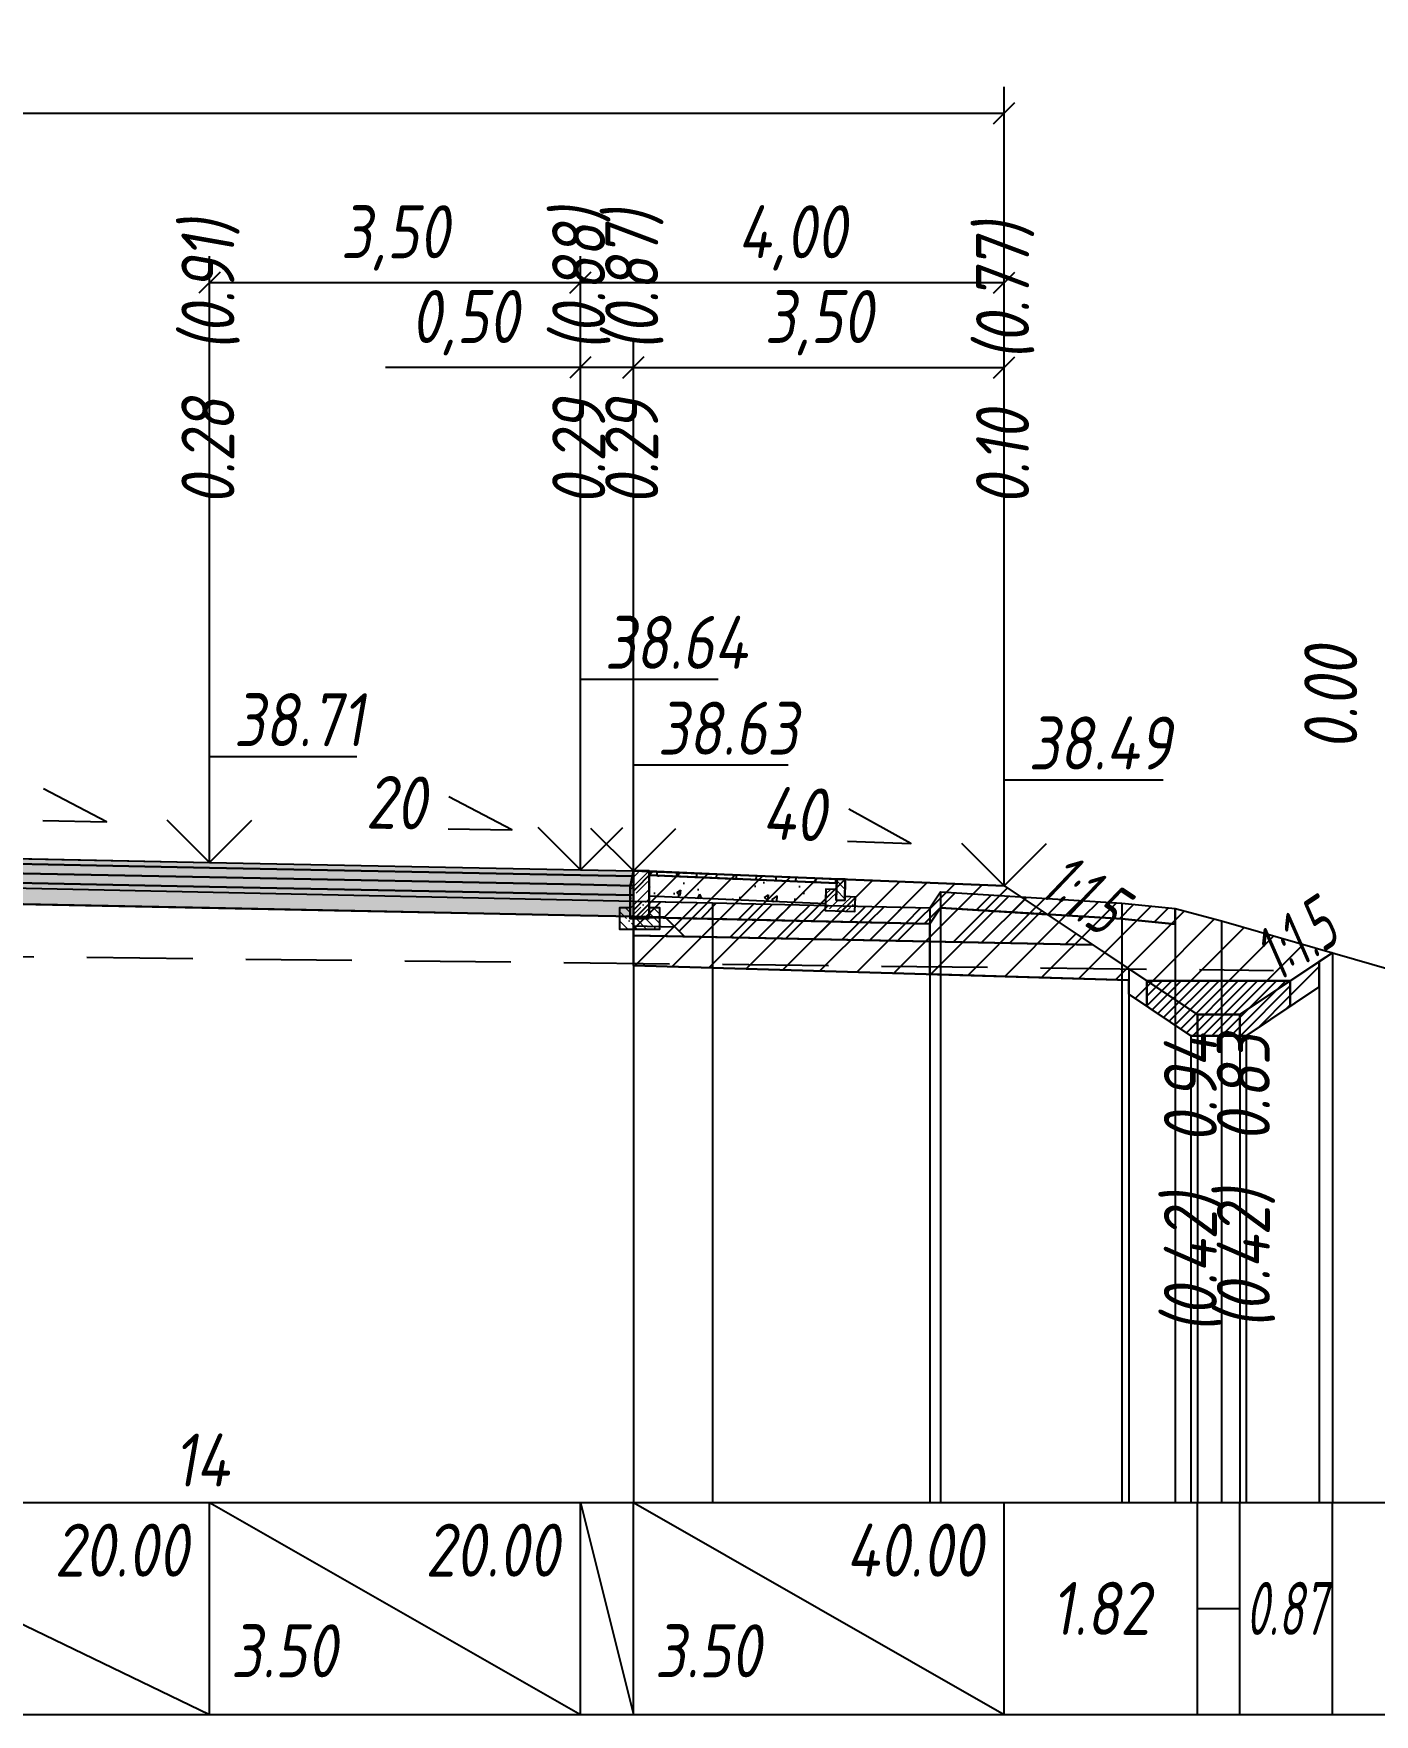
# Model space of a CAD drawing. Extents: x -717 to 1451, y -133302 to 233.
# Drawn here: x -227.1 to -163.9, y -111697.3 to -111618 of the extents above; entities that cross this region are included whole.
import ezdxf
from ezdxf.enums import TextEntityAlignment as Align

# ---------------------------------------------------------------- set-up
doc = ezdxf.new("R2010")
doc.units = 0
doc.linetypes.add('штриховая', pattern=[0.75, 0.5, -0.25])
for name, color, linetype in [('Интерполированный поперечник', 2, 'Continuous'), ('КОД_399', 252, 'Continuous'), ('Код_514', 1, 'Continuous'), ('Контур_0', 7, 'Continuous'), ('Контур_2521', 7, 'Continuous'), ('Контур_2564', 7, 'Continuous'), ('Контур_2660', 7, 'Continuous'), ('Контур_2665', 7, 'Continuous'), ('Контур_400', 7, 'Continuous'), ('Контур_508', 7, 'Continuous'), ('Контур_512', 7, 'Continuous'), ('Контур_513', 7, 'Continuous'), ('Красный поперечник', 1, 'Continuous'), ('Объём_2501', 7, 'Continuous'), ('Объём_2564', 7, 'Continuous'), ('Объём_2650', 7, 'Continuous'), ('Объём_2660', 7, 'Continuous'), ('Объём_2661', 7, 'Continuous'), ('Объём_2662', 7, 'Continuous'), ('Объём_2663', 7, 'Continuous'), ('Объём_2664', 7, 'Continuous'), ('Объём_2665', 7, 'Continuous'), ('Объём_2666', 7, 'Continuous'), ('Объём_2667', 7, 'Continuous'), ('Объём_2668', 7, 'Continuous'), ('Объём_2669', 7, 'Continuous'), ('Объём_2675', 7, 'Continuous'), ('Откосы', 7, 'Continuous'), ('Отметки покрытия', 7, 'Continuous'), ('Рабочие отметки', 7, 'Continuous'), ('Рабочие отметки доп.', 7, 'Continuous'), ('Слои выравнивания', 7, 'Continuous'), ('Таблица', 7, 'Continuous'), ('Уклоны проезжей части', 7, 'Continuous'), ('Черный поперечник', 3, 'Continuous')]:
    doc.layers.add(name, color=color, linetype=linetype)
for name, color, linetype, true_color in [('Контур_2540', 2, 'Continuous', 0xffff00), ('Контур_2560', 2, 'Continuous', 0xffff00), ('Контур_2561', 7, 'Continuous', 0xff8040), ('Контур_2562', 3, 'Continuous', 0x00ff00), ('Контур_2563', 7, 'Continuous', 0xff8000), ('Контур_2583', 3, 'Continuous', 0x00ff00), ('Контур_2584', 3, 'Continuous', 0x00ff00), ('Контур_2725', 7, 'Continuous', 0x323232), ('Контур_2736', 4, 'Continuous', 0x00ffff), ('Контур_2737', 4, 'Continuous', 0x00ffff), ('Контур_2738', 4, 'Continuous', 0x00ffff), ('Контур_2739', 4, 'Continuous', 0x00ffff), ('Контур_2741', 4, 'Continuous', 0x00ffff), ('Контур_2742', 4, 'Continuous', 0x00ffff), ('Контур_2743', 4, 'Continuous', 0x00ffff), ('Контур_2744', 7, 'Continuous', 0xa4ffff), ('Контур_2745', 7, 'Continuous', 0xa4ffff), ('Контур_2747', 4, 'Continuous', 0x00ffff), ('Контур_2748', 4, 'Continuous', 0x00ffff), ('Контур_2749', 4, 'Continuous', 0x00ffff), ('Контур_2750', 4, 'Continuous', 0x00ffff), ('Контур_2751', 4, 'Continuous', 0x00ffff), ('Контур_2752', 4, 'Continuous', 0x00ffff), ('Контур_2760', 7, 'Continuous', 0x323232), ('Контур_2761', 7, 'Continuous', 0x323232), ('Контур_2762', 7, 'Continuous', 0x323232), ('Контур_2763', 7, 'Continuous', 0x323232), ('Контур_402', 7, 'Continuous', 0xff6464), ('Контур_703', 4, 'Continuous', 0x00ffff), ('Контур_705', 4, 'Continuous', 0x00ffff), ('Контур_707', 4, 'Continuous', 0x00ffff), ('Контур_720', 131, 'Continuous', 0xaaffff), ('Объём_2520', 7, 'Continuous', 0x80ffff), ('Объём_2540', 2, 'Continuous', 0xffff00), ('Объём_2560', 2, 'Continuous', 0xffff00), ('Объём_2561', 7, 'Continuous', 0xff8040), ('Объём_2562', 3, 'Continuous', 0x00ff00), ('Объём_2563', 7, 'Continuous', 0xff8000), ('Объём_2570', 7, 'Continuous', 0x80ff00), ('Объём_2583', 3, 'Continuous', 0x00ff00), ('Объём_2584', 3, 'Continuous', 0x00ff00), ('Объём_2593', 3, 'Continuous', 0x00ff00), ('Объём_2597', 3, 'Continuous', 0x00ff00), ('Объём_2600', 7, 'Continuous', 0x808000), ('Объём_2620', 2, 'Continuous', 0xffff00), ('Объём_2746', 2, 'Continuous', 0xffff00)]:
    doc.layers.add(name, color=color, linetype=linetype, true_color=true_color)
doc.styles.get("Standard").update_dxf_attribs({"font": 'txt', "height": 2.5})
doc.styles.add('М', font='romand.shx', dxfattribs={"width": 0.8, "oblique": 10, "height": 2.5})
doc.dimstyles.new('ISO-25', dxfattribs={"dimtxt": 2.5, "dimasz": 2.5, "dimexe": 1.25, "dimexo": 0.625, "dimtad": 1, "dimtxsty": 'Standard', "dimcen": 2.5, "dimadec": 0, "dimazin": 0, "dimtfac": 1, "dimtmove": 0, "dimatfit": 3, "dimfxl": 1, "dimarcsym": 0})

# ---------------------------------------------------------------- blocks, each defined once
blk = doc.blocks.new('_Oblique')
at = {"color": 0, "linetype": 'ByBlock', "lineweight": -2}
blk.add_line((-0.5, -0.5), (0.5, 0.5), dxfattribs=at)
blk = doc.blocks.new('*D2288')
at = {"color": 0, "lineweight": -2, "transparency": 16777216}
for p, q in [((-198.827, -111656.903), (-198.827, -111632.463)), ((-181.327, -111657.603), (-181.327, -111632.463)), ((-198.827, -111633.713), (-181.327, -111633.713))]:
    blk.add_line(p, q, dxfattribs=at)
at = {"layer": 'Defpoints', "color": 0, "transparency": 16777216}
for p in [(-181.327, -111633.713), (-198.827, -111657.528), (-181.327, -111658.228)]:
    blk.add_point(p, dxfattribs=at)
at = {"color": 0, "lineweight": -2, "transparency": 16777216, "rotation": 180}
blk.add_blockref('_Oblique', (-198.827, -111633.713), dxfattribs=at)
at = {"color": 0, "lineweight": -2, "transparency": 16777216}
blk.add_blockref('_Oblique', (-181.327, -111633.713), dxfattribs=at)
at = {"color": 0, "transparency": 16777216, "insert": (-190.077, -111631.6), "char_height": 2.5, "width": 9.58333, "attachment_point": 5, "style": 'М'}
blk.add_mtext('3,50', dxfattribs=at)
blk = doc.blocks.new('*D2290')
at = {"color": 0, "lineweight": -2, "transparency": 16777216}
for p, q in [((-201.327, -111656.853), (-201.327, -111632.463)), ((-198.827, -111656.903), (-198.827, -111632.463)), ((-201.327, -111633.713), (-210.531, -111633.713)), ((-198.827, -111633.713), (-201.327, -111633.713))]:
    blk.add_line(p, q, dxfattribs=at)
at = {"layer": 'Defpoints', "color": 0, "transparency": 16777216}
for p in [(-198.827, -111633.713), (-201.327, -111657.478), (-198.827, -111657.528)]:
    blk.add_point(p, dxfattribs=at)
at = {"color": 0, "lineweight": -2, "transparency": 16777216, "rotation": 180}
blk.add_blockref('_Oblique', (-201.327, -111633.713), dxfattribs=at)
at = {"color": 0, "lineweight": -2, "transparency": 16777216}
blk.add_blockref('_Oblique', (-198.827, -111633.713), dxfattribs=at)
at = {"color": 0, "transparency": 16777216, "insert": (-206.77, -111631.6), "char_height": 2.5, "width": 9.16667, "attachment_point": 5, "style": 'М'}
blk.add_mtext('0,50', dxfattribs=at)
blk = doc.blocks.new('*D2292')
at = {"color": 0, "lineweight": -2, "transparency": 16777216}
for p, q in [((-218.827, -111656.503), (-218.827, -111628.463)), ((-201.327, -111656.853), (-201.327, -111628.463)), ((-201.327, -111629.713), (-218.827, -111629.713))]:
    blk.add_line(p, q, dxfattribs=at)
at = {"layer": 'Defpoints', "color": 0, "transparency": 16777216}
for p in [(-218.827, -111629.713), (-218.827, -111657.128), (-201.327, -111657.478)]:
    blk.add_point(p, dxfattribs=at)
at = {"color": 0, "lineweight": -2, "transparency": 16777216, "rotation": 180}
blk.add_blockref('_Oblique', (-218.827, -111629.713), dxfattribs=at)
at = {"color": 0, "lineweight": -2, "transparency": 16777216}
blk.add_blockref('_Oblique', (-201.327, -111629.713), dxfattribs=at)
at = {"color": 0, "transparency": 16777216, "insert": (-210.077, -111627.6), "char_height": 2.5, "width": 9.58333, "attachment_point": 5, "style": 'М'}
blk.add_mtext('3,50', dxfattribs=at)
blk = doc.blocks.new('*D2293')
at = {"color": 0, "lineweight": -2, "transparency": 16777216}
for p, q in [((-201.327, -111656.853), (-201.327, -111628.463)), ((-181.327, -111657.603), (-181.327, -111628.463)), ((-181.327, -111629.713), (-201.327, -111629.713))]:
    blk.add_line(p, q, dxfattribs=at)
at = {"layer": 'Defpoints', "color": 0, "transparency": 16777216}
for p in [(-201.327, -111629.713), (-201.327, -111657.478), (-181.327, -111658.228)]:
    blk.add_point(p, dxfattribs=at)
at = {"color": 0, "lineweight": -2, "transparency": 16777216, "rotation": 180}
blk.add_blockref('_Oblique', (-201.327, -111629.713), dxfattribs=at)
at = {"color": 0, "lineweight": -2, "transparency": 16777216}
blk.add_blockref('_Oblique', (-181.327, -111629.713), dxfattribs=at)
at = {"color": 0, "transparency": 16777216, "insert": (-191.327, -111627.6), "char_height": 2.5, "width": 9.16667, "attachment_point": 5, "style": 'М'}
blk.add_mtext('4,00', dxfattribs=at)
blk = doc.blocks.new('*D2295')
at = {"color": 0, "lineweight": -2, "transparency": 16777216}
for p, q in [((-287.327, -111657.183), (-287.327, -111620.463)), ((-181.327, -111657.603), (-181.327, -111620.463)), ((-287.327, -111621.713), (-181.327, -111621.713))]:
    blk.add_line(p, q, dxfattribs=at)
at = {"layer": 'Defpoints', "color": 0, "transparency": 16777216}
for p in [(-181.327, -111621.713), (-287.327, -111657.808), (-181.327, -111658.228)]:
    blk.add_point(p, dxfattribs=at)
at = {"color": 0, "lineweight": -2, "transparency": 16777216, "rotation": 180}
blk.add_blockref('_Oblique', (-287.327, -111621.713), dxfattribs=at)
at = {"color": 0, "lineweight": -2, "transparency": 16777216}
blk.add_blockref('_Oblique', (-181.327, -111621.713), dxfattribs=at)
at = {"color": 0, "transparency": 16777216, "insert": (-234.327, -111619.6), "char_height": 2.5, "width": 11.25, "attachment_point": 5, "style": 'М'}
blk.add_mtext('21,20', dxfattribs=at)
blk = doc.blocks.new('Тротуар1')
at = {"linetype": 'Continuous', "lineweight": 13}
h = blk.add_hatch(dxfattribs=at)
h.set_pattern_fill('ANSI35', scale=5, angle=90)
h.set_pattern_definition([(135, (-1541.6927, -4801.9416), (-0.88388348, -0.88388348), []), (135, (-1541.6927, -4801.0577), (-0.88388348, -0.88388348), [1.5625, -0.3125, 0, -0.3125])])
h.paths.add_polyline_path([(-16.72, -1.24), (-17.72, -1.24), (-17.72, -2.24), (-18.52, -2.24), (-18.52, -1.85), (-19.52, -1.89), (-19.52, -3.24), (-16.72, -3.24)])
h = blk.add_hatch(dxfattribs=at)
h.set_pattern_fill('ANSI35', scale=5)
h.set_pattern_definition([(45, (-1541.6927, -4800.4416), (-0.88388348, 0.88388348), []), (45, (-1540.8088, -4800.4416), (-0.88388348, 0.88388348), [1.5625, -0.3125, 0, -0.3125])])
h.paths.add_polyline_path([(-17.72, -0.24), (-18.52, -0.24), (-18.52, -2.24), (-17.72, -2.24)])
at = {"linetype": 'Continuous'}
h = blk.add_hatch(dxfattribs=at)
h.set_pattern_fill('ANSI31', color=256, scale=15, angle=45, style=0)
h.set_pattern_definition([(90, (-1932.1888, -4954.235), (-1.875, 3e-16), [])])
h.paths.add_polyline_path([(0, 0), (-17.72, -0.24), (-17.71, -0.63), (-11.04, -0.58), (0, -0.4)])
at = {"layer": 'КОД_399'}
h = blk.add_hatch(dxfattribs=at)
h.set_pattern_fill('AR-CONC', scale=0.7, angle=45, style=0)
h.set_pattern_definition([(95, (-1932.189, -4954.235), (3.860864, 3.2396496), [0.525, -5.775]), (40, (-1932.189, -4954.235), (-4.409945, 3.036377), [0.42, -4.62]), (145.45144, (-1931.867, -4953.965), (-0.549081, 6.2760265), [0.4461813, -4.907995]), (91.1842, (-1933.179, -4953.245), (6.101854, 4.4632964), [0.7875, -8.6625]), (141.63564, (-1932.67, -4952.873), (-0.1953, 9.447982), [0.669272, -7.361996]), (36.18416, (-1933.179, -4953.245), (-0.1953, 9.447982), [0.63, -6.93]), (66, (-1932.4363, -4952.9975), (4.947401, 0.9616773), [0.525, -5.775]), (11, (-1932.4363, -4952.9975), (-2.38496, 4.793659), [0.42, -4.62]), (116.45144, (-1932.024, -4952.9174), (2.562441, 5.7553363), [0.4461813, -4.907995]), (82.5, (-1932.1888, -4954.235), (-1.5875523, 1.7079287), [0, -4.564, 0, -4.69, 0, -4.6375]), (52.5, (-1932.1888, -4954.235), (-0.6501106, 3.2543661), [0, -2.674, 0, -4.459, 0, -1.7675]), (12.5, (-1933.2926, -4955.3388), (2.7539272, 2.5306453), [0, -1.75, 0, -5.46, 0, -7.245]), (2.5, (-1933.7876, -4955.8337), (2.3911299, 3.3821186), [0, -2.275, 0, -3.626, 0, -5.145])])
h.paths.add_polyline_path([(0, -0.4), (-17.71, -0.63), (-17.72, -1.24), (-16.71, -1.24), (-16.72, -2.62), (-0.07, -2.41)])
at = {"linetype": 'Continuous'}
blk.add_lwpolyline([(-17.72, -1.24), (-16.72, -1.24), (-16.72, -3.24), (-19.52, -3.24), (-19.52, -1.89), (-18.52, -1.85)], dxfattribs=at)
at = {"color": 7, "lineweight": 30}
for points in [[(-18.52, -0.24), (-18.52, -2.24), (-17.72, -2.24), (-17.72, -0.24), (-18.52, -0.24)], [(-8.6, -0.53), (0, -0.4)]]:
    blk.add_lwpolyline(points, dxfattribs=at)
for points in [[(0, 0), (-17.72, -0.24), (-17.72, -0.63), (0, -0.4)], [(0, -0.4), (-17.71, -0.63), (-17.72, -1.24), (-16.71, -1.24), (-16.72, -2.62), (-0.07, -2.39)]]:
    blk.add_lwpolyline(points, close=True)
blk = doc.blocks.new('БР100.30.18')
at = {"linetype": 'Continuous', "lineweight": 13}
h = blk.add_hatch(dxfattribs=at)
h.set_pattern_fill('ANSI35', scale=5)
h.set_pattern_definition([(45, (-1504.996, -4799.2297), (-0.88388348, 0.88388348), []), (45, (-1504.1121, -4799.2297), (-0.88388348, 0.88388348), [1.5625, -0.3125, 0, -0.3125])])
h.paths.add_polyline_path([(0.3, 3.47), (1.8, 3.47), (1.8, -1.03), (0, -1.03), (0, 1.97)])
h = blk.add_hatch(dxfattribs=at)
h.set_pattern_fill('ANSI35', scale=5, angle=90)
h.set_pattern_definition([(135, (-1504.996, -4800.7297), (-0.88388348, -0.88388348), []), (135, (-1504.996, -4799.8458), (-0.88388348, -0.88388348), [1.5625, -0.3125, 0, -0.3125])])
h.paths.add_polyline_path([(-1, -0.03), (0, -0.03), (0, -1.03), (1.8, -1.03), (1.8, -0.03), (2.8, -0.03), (2.8, -2.03), (-1, -2.03)])
at = {"color": 7, "lineweight": 30}
blk.add_lwpolyline([(1.8, -1.03), (0, -1.03), (0, 1.97), (0.3, 3.47), (1.8, 3.47)], close=True, dxfattribs=at)
at = {"linetype": 'Continuous'}
blk.add_lwpolyline([(0, -0.03), (-1, -0.03), (-1, -2.03), (2.8, -2.03), (2.8, -0.03), (1.8, -0.03)], dxfattribs=at)

msp = doc.modelspace()

# ---------------------------------------------------------------- hatches: boundary and pattern name
at = {"layer": 'Объём_2563'}
h = msp.add_hatch(dxfattribs=at)
h.set_pattern_fill('ANSI31', color=256, scale=0.3)
h.set_pattern_definition([(45, (-415.4604, 20.7337), (-0.673519209, 0.673519209), [])])
h.paths.add_polyline_path([(-196.408, -111660.564), (-197.327, -111659.646), (-198.827, -111659.616), (-198.827, -111657.466), (-181.327, -111658.166), (-177.151, -111660.949)])
at = {"layer": 'Объём_2570'}
h = msp.add_hatch(dxfattribs=at)
h.set_pattern_fill('ANSI31', color=256, scale=0.2)
h.set_pattern_definition([(45, (-415.4604, 20.73366), (-0.449012806, 0.449012806), [])])
h.paths.add_polyline_path([(-173.264, -111659.986), (-175.779, -111659.736), (-184.337, -111659.208), (-184.837, -111659.958), (-195.096, -111659.726), (-198.827, -111659.647), (-198.827, -111658.897), (-195.096, -111658.976), (-184.837, -111659.208), (-184.337, -111658.458), (-175.779, -111658.986), (-173.264, -111659.236)])
at = {"layer": 'Объём_2600'}
h = msp.add_hatch(dxfattribs=at)
h.set_pattern_fill('ANSI31', color=6, scale=0.4)
h.set_pattern_definition([(45, (-415.4604, 20.7337), (-0.898025612, 0.898025612), [])])
h.paths.add_polyline_path([(-184.837, -111659.958), (-184.337, -111659.208), (-175.779, -111659.736), (-173.264, -111659.986), (-173.264, -111659.236), (-171.076, -111659.821), (-165.84, -111661.327), (-166.462, -111661.742), (-166.462, -111662.944), (-167.824, -111663.852), (-167.824, -111662.65), (-174.6, -111662.65), (-174.6, -111663.852), (-175.445, -111663.289), (-175.445, -111662.625), (-198.827, -111661.923), (-198.827, -111659.647)])
at = {"layer": 'Объём_2620'}
h = msp.add_hatch(dxfattribs=at)
h.set_pattern_fill('ANSI31', color=2, scale=0.1)
h.set_pattern_definition([(45, (-415.46038, 20.73366), (-0.224506403, 0.224506403), [])])
h.paths.add_polyline_path([(-174.6, -111662.65), (-167.824, -111662.65), (-167.824, -111663.852), (-169.909, -111665.242), (-172.515, -111665.242), (-174.6, -111663.852)])
at = {"layer": 'Слои выравнивания'}
for color, points in [(2, [(-239.577, -111656.651), (-235.593, -111656.73), (-218.827, -111657.066), (-201.327, -111657.416), (-198.827, -111657.466), (-198.827, -111657.716), (-201.327, -111657.666), (-218.827, -111657.316), (-235.593, -111656.98), (-239.577, -111656.901)]), (3, [(-239.577, -111656.901), (-235.593, -111656.98), (-218.827, -111657.316), (-201.327, -111657.666), (-198.827, -111657.716), (-198.827, -111658.166), (-201.327, -111658.116), (-218.827, -111657.766), (-235.593, -111657.43), (-239.577, -111657.351)]), (4, [(-239.577, -111657.351), (-235.593, -111657.43), (-218.827, -111657.766), (-201.327, -111658.116), (-198.827, -111658.166), (-198.827, -111658.616), (-201.327, -111658.566), (-218.827, -111658.216), (-235.593, -111657.88), (-239.577, -111657.801)]), (5, [(-239.577, -111657.801), (-235.593, -111657.88), (-218.827, -111658.216), (-201.327, -111658.566), (-198.827, -111658.616), (-198.827, -111659.616), (-201.327, -111659.566), (-218.827, -111659.216), (-235.593, -111658.88), (-239.577, -111658.801)])]:
    msp.add_hatch(color=color, dxfattribs=at).paths.add_polyline_path(points)

# ---------------------------------------------------------------- linework, layer by layer
at = {"layer": 'Интерполированный поперечник', "linetype": 'штриховая', "ltscale": 10, "flags": 128}
msp.add_lwpolyline([(-307.107, -111660.629), (-168.622, -111662.162)], dxfattribs=at)
at = {"layer": 'Код_514'}
for p, q in [((-239.577, -111687.266), (-218.827, -111697.266)), ((-218.827, -111697.266), (-218.827, -111687.266)), ((-218.827, -111687.266), (-201.327, -111697.266)), ((-201.327, -111697.266), (-201.327, -111687.266)), ((-201.327, -111687.266), (-198.827, -111697.266)), ((-198.827, -111697.266), (-198.827, -111687.266)), ((-198.827, -111687.266), (-181.327, -111697.266)), ((-181.327, -111697.266), (-181.327, -111687.266)), ((-172.212, -111697.266), (-172.212, -111687.266)), ((-170.212, -111697.266), (-170.212, -111687.266)), ((-165.84, -111697.266), (-165.84, -111687.266)), ((-172.212, -111692.266), (-170.212, -111692.266))]:
    msp.add_line(p, q, dxfattribs=at)
at = {"layer": 'Контур_0', "flags": 128}
for points in [[(-181.327, -111658.166), (-175.445, -111662.087), (-175.445, -111662.087), (-175.445, -111662.087), (-175.445, -111662.087), (-175.445, -111662.087), (-175.445, -111662.087), (-175.445, -111662.087), (-175.445, -111662.087), (-175.445, -111662.087), (-175.445, -111662.087), (-175.445, -111662.087), (-175.445, -111662.087), (-175.445, -111662.087), (-175.445, -111662.087), (-172.212, -111664.242)], [(-181.327, -111658.166), (-175.445, -111662.087), (-175.445, -111662.087), (-175.445, -111662.087), (-175.445, -111662.087), (-175.445, -111662.087), (-175.445, -111662.087), (-175.445, -111662.087), (-175.445, -111662.087), (-175.445, -111662.087), (-175.445, -111662.087), (-175.445, -111662.087), (-175.445, -111662.087), (-175.445, -111662.087), (-175.445, -111662.087), (-172.212, -111664.242), (-170.212, -111664.242), (-165.84, -111661.327), (-165.84, -111661.327), (-165.84, -111661.327), (-165.84, -111661.327), (-165.84, -111661.327), (-165.84, -111661.327), (-165.84, -111661.327), (-165.84, -111661.327), (-165.84, -111661.327), (-165.84, -111661.327), (-165.84, -111661.327), (-165.84, -111661.327), (-165.84, -111661.327)], [(-198.827, -111660.516), (-198.827, -111659.616), (-197.327, -111659.646), (-196.408, -111660.564), (-198.827, -111660.516), (-198.827, -111660.516)], [(-198.827, -111659.616), (-197.327, -111659.646), (-196.408, -111660.564), (-177.151, -111660.949)]]:
    msp.add_lwpolyline(points, dxfattribs=at)
at = {"layer": 'Контур_2521', "color": 250, "flags": 128}
msp.add_lwpolyline([(-198.827, -111660.066), (-196.868, -111660.105)], dxfattribs=at)
at = {"layer": 'Контур_2540', "flags": 128}
msp.add_lwpolyline([(-198.827, -111660.516), (-177.151, -111660.949), (-175.445, -111662.087), (-175.445, -111662.625), (-198.827, -111661.923), (-198.827, -111660.516), (-198.827, -111660.516)], dxfattribs=at)
at = {"layer": 'Контур_2560', "flags": 128}
msp.add_lwpolyline([(-198.827, -111657.466), (-181.327, -111658.166), (-181.327, -111658.166), (-181.327, -111658.166)], dxfattribs=at)
at = {"layer": 'Контур_2561', "flags": 128}
msp.add_lwpolyline([(-198.827, -111657.466), (-198.827, -111657.466), (-181.327, -111658.166), (-181.327, -111658.166), (-198.827, -111657.466)], dxfattribs=at)
at = {"layer": 'Контур_2562', "flags": 128}
msp.add_lwpolyline([(-181.327, -111658.166), (-181.327, -111658.166), (-181.327, -111658.166), (-181.327, -111658.166), (-181.327, -111658.166)], dxfattribs=at)
at = {"layer": 'Контур_2563', "flags": 128}
msp.add_lwpolyline([(-196.408, -111660.564), (-197.327, -111659.646), (-198.827, -111659.616), (-198.827, -111657.466), (-181.327, -111658.166), (-177.151, -111660.949), (-196.408, -111660.564), (-196.408, -111660.564)], dxfattribs=at)
at = {"layer": 'Контур_2564', "flags": 128}
msp.add_lwpolyline([(-198.827, -111657.466), (-181.327, -111658.166)], dxfattribs=at)
at = {"layer": 'Контур_2583', "flags": 128}
for points in [[(-172.212, -111664.242), (-175.445, -111662.087), (-175.445, -111663.289), (-172.515, -111665.242), (-172.212, -111665.242), (-172.212, -111664.242)], [(-166.462, -111662.944), (-166.462, -111661.742), (-170.212, -111664.242), (-170.212, -111665.242), (-169.909, -111665.242), (-166.462, -111662.944)]]:
    msp.add_lwpolyline(points, dxfattribs=at)
at = {"layer": 'Контур_2584', "flags": 128}
msp.add_lwpolyline([(-172.212, -111664.242), (-172.212, -111665.242), (-170.212, -111665.242), (-170.212, -111664.242), (-172.212, -111664.242)], dxfattribs=at)
at = {"layer": 'Контур_2660', "flags": 128}
msp.add_lwpolyline([(-198.827, -111661.923), (-175.445, -111662.625)], dxfattribs=at)
at = {"layer": 'Контур_2665', "flags": 128}
msp.add_lwpolyline([(-181.327, -111658.166), (-181.327, -111658.166)], dxfattribs=at)
at = {"layer": 'Контур_2725', "flags": 128}
msp.add_lwpolyline([(-280.327, -111659.616), (-277.827, -111659.566), (-260.327, -111659.216), (-248.577, -111658.981), (-239.577, -111658.801), (-235.593, -111658.88), (-218.827, -111659.216), (-201.327, -111659.566), (-198.827, -111659.616)], dxfattribs=at)
at = {"layer": 'Контур_2736', "flags": 128}
for points in [[(-181.327, -111658.166), (-175.445, -111662.087)], [(-175.445, -111662.087), (-172.212, -111664.242)]]:
    msp.add_lwpolyline(points, dxfattribs=at)
at = {"layer": 'Контур_2737', "flags": 128}
msp.add_lwpolyline([(-175.445, -111662.087), (-175.445, -111662.087)], dxfattribs=at)
at = {"layer": 'Контур_2738', "flags": 128}
msp.add_lwpolyline([(-175.445, -111662.087), (-175.445, -111662.087)], dxfattribs=at)
at = {"layer": 'Контур_2739', "flags": 128}
msp.add_lwpolyline([(-175.445, -111662.087), (-175.445, -111662.087)], dxfattribs=at)
at = {"layer": 'Контур_2741', "flags": 128}
msp.add_lwpolyline([(-165.84, -111661.327), (-165.84, -111661.327)], dxfattribs=at)
at = {"layer": 'Контур_2742', "flags": 128}
msp.add_lwpolyline([(-165.84, -111661.327), (-165.84, -111661.327)], dxfattribs=at)
at = {"layer": 'Контур_2743', "flags": 128}
msp.add_lwpolyline([(-165.84, -111661.327), (-165.84, -111661.327)], dxfattribs=at)
at = {"layer": 'Контур_2744', "flags": 128}
msp.add_lwpolyline([(-165.84, -111661.327), (-165.84, -111661.327)], dxfattribs=at)
msp.add_lwpolyline([(-165.84, -111661.327), (-165.84, -111661.327)], dxfattribs=at)
msp.add_lwpolyline([(-165.84, -111661.327), (-165.84, -111661.327)], dxfattribs=at)
msp.add_lwpolyline([(-165.84, -111661.327), (-165.84, -111661.327)], dxfattribs=at)
msp.add_lwpolyline([(-165.84, -111661.327), (-165.84, -111661.327)], dxfattribs=at)
msp.add_lwpolyline([(-165.84, -111661.327), (-165.84, -111661.327)], dxfattribs=at)
at = {"layer": 'Контур_2745', "flags": 128}
msp.add_lwpolyline([(-175.445, -111662.087), (-175.445, -111662.087)], dxfattribs=at)
msp.add_lwpolyline([(-175.445, -111662.087), (-175.445, -111662.087)], dxfattribs=at)
msp.add_lwpolyline([(-175.445, -111662.087), (-175.445, -111662.087)], dxfattribs=at)
msp.add_lwpolyline([(-175.445, -111662.087), (-175.445, -111662.087)], dxfattribs=at)
msp.add_lwpolyline([(-175.445, -111662.087), (-175.445, -111662.087)], dxfattribs=at)
msp.add_lwpolyline([(-175.445, -111662.087), (-175.445, -111662.087)], dxfattribs=at)
at = {"layer": 'Контур_2747', "flags": 128}
msp.add_lwpolyline([(-175.445, -111662.087), (-175.445, -111662.087)], dxfattribs=at)
at = {"layer": 'Контур_2748', "flags": 128}
msp.add_lwpolyline([(-175.445, -111662.087), (-175.445, -111662.087)], dxfattribs=at)
at = {"layer": 'Контур_2749', "flags": 128}
msp.add_lwpolyline([(-175.445, -111662.087), (-175.445, -111662.087)], dxfattribs=at)
at = {"layer": 'Контур_2750', "flags": 128}
msp.add_lwpolyline([(-165.84, -111661.327), (-165.84, -111661.327)], dxfattribs=at)
at = {"layer": 'Контур_2751', "flags": 128}
msp.add_lwpolyline([(-165.84, -111661.327), (-165.84, -111661.327)], dxfattribs=at)
at = {"layer": 'Контур_2752', "flags": 128}
msp.add_lwpolyline([(-165.84, -111661.327), (-165.84, -111661.327)], dxfattribs=at)
at = {"layer": 'Контур_2760', "flags": 128}
msp.add_lwpolyline([(-280.327, -111657.466), (-277.827, -111657.416), (-260.327, -111657.066), (-248.577, -111656.831), (-239.577, -111656.651), (-235.593, -111656.73), (-218.827, -111657.066), (-201.327, -111657.416), (-198.827, -111657.466)], dxfattribs=at)
at = {"layer": 'Контур_2761', "flags": 128}
msp.add_lwpolyline([(-280.327, -111657.716), (-277.827, -111657.666), (-260.327, -111657.316), (-248.577, -111657.081), (-239.577, -111656.901), (-235.593, -111656.98), (-218.827, -111657.316), (-201.327, -111657.666), (-198.827, -111657.716)], dxfattribs=at)
at = {"layer": 'Контур_2762', "flags": 128}
msp.add_lwpolyline([(-280.327, -111658.166), (-277.827, -111658.116), (-260.327, -111657.766), (-248.577, -111657.531), (-239.577, -111657.351), (-235.593, -111657.43), (-218.827, -111657.766), (-201.327, -111658.116), (-198.827, -111658.166)], dxfattribs=at)
at = {"layer": 'Контур_2763', "flags": 128}
msp.add_lwpolyline([(-280.327, -111658.616), (-277.827, -111658.566), (-260.327, -111658.216), (-248.577, -111657.981), (-239.577, -111657.801), (-235.593, -111657.88), (-218.827, -111658.216), (-201.327, -111658.566), (-198.827, -111658.616)], dxfattribs=at)
at = {"layer": 'Контур_400', "flags": 128}
msp.add_lwpolyline([(-239.577, -111656.651), (-218.827, -111657.066), (-201.327, -111657.416), (-201.327, -111657.416), (-201.327, -111657.416), (-201.327, -111657.416), (-201.327, -111657.416), (-201.327, -111657.416), (-198.827, -111657.466)], dxfattribs=at)
at = {"layer": 'Контур_402', "flags": 128}
msp.add_lwpolyline([(-294.218, -111662.34), (-280.327, -111661.923), (-280.327, -111659.616), (-239.577, -111658.801), (-198.827, -111659.616), (-198.827, -111661.923), (-175.445, -111662.625)], dxfattribs=at)
at = {"layer": 'Контур_508', "flags": 128}
msp.add_lwpolyline([(-310.46, -111662.698), (-307.358, -111664.766), (-307.358, -111665.968), (-303.911, -111668.266), (-303.608, -111668.266), (-301.608, -111668.266), (-301.305, -111668.266), (-297.858, -111665.968), (-297.858, -111664.766), (-294.218, -111662.34), (-280.327, -111661.923), (-280.327, -111659.616), (-239.577, -111658.801), (-198.827, -111659.616), (-198.827, -111661.923), (-175.445, -111662.625), (-175.445, -111663.289), (-172.515, -111665.242), (-172.212, -111665.242), (-170.212, -111665.242), (-169.909, -111665.242), (-166.462, -111662.944), (-166.462, -111661.742), (-165.84, -111661.327)], dxfattribs=at)
at = {"layer": 'Контур_512', "flags": 128}
msp.add_lwpolyline([(-198.827, -111661.923), (-175.445, -111662.625), (-175.445, -111663.289), (-172.515, -111665.242), (-172.212, -111665.242), (-170.212, -111665.242), (-169.909, -111665.242), (-166.462, -111662.944), (-166.462, -111661.742), (-165.84, -111661.327)], dxfattribs=at)
at = {"layer": 'Контур_513', "flags": 128}
msp.add_lwpolyline([(-310.46, -111662.698), (-307.358, -111664.766), (-307.358, -111665.968), (-303.911, -111668.266), (-303.608, -111668.266), (-301.608, -111668.266), (-301.305, -111668.266), (-297.858, -111665.968), (-297.858, -111664.766), (-294.218, -111662.34), (-280.327, -111661.923), (-280.327, -111659.616), (-239.577, -111658.801), (-198.827, -111659.616), (-198.827, -111661.923), (-175.445, -111662.625), (-175.445, -111663.289), (-172.515, -111665.242), (-172.212, -111665.242), (-170.212, -111665.242), (-169.909, -111665.242), (-166.462, -111662.944), (-166.462, -111661.742), (-165.84, -111661.327)], dxfattribs=at)
at = {"layer": 'Контур_703', "flags": 128}
msp.add_lwpolyline([(-181.327, -111658.166), (-175.445, -111662.087)], dxfattribs=at)
at = {"layer": 'Контур_705', "flags": 128}
msp.add_lwpolyline([(-175.445, -111662.087), (-175.445, -111662.087)], dxfattribs=at)
at = {"layer": 'Контур_707', "flags": 128}
msp.add_lwpolyline([(-170.212, -111664.242), (-165.84, -111661.327)], dxfattribs=at)
at = {"layer": 'Контур_720', "flags": 128}
msp.add_lwpolyline([(-172.212, -111664.242), (-170.212, -111664.242)], dxfattribs=at)
at = {"layer": 'Красный поперечник'}
for p, q in [((-239.577, -111656.651), (-218.827, -111657.066)), ((-218.827, -111657.066), (-201.327, -111657.416)), ((-201.327, -111657.416), (-198.827, -111657.466)), ((-198.827, -111657.466), (-181.327, -111658.166)), ((-181.327, -111658.166), (-172.212, -111664.242)), ((-170.212, -111664.242), (-165.84, -111661.327)), ((-165.84, -111661.327), (-165.84, -111687.266)), ((-198.827, -111661.923), (-198.827, -111687.266)), ((-166.462, -111661.742), (-166.462, -111687.266)), ((-175.445, -111662.625), (-175.445, -111687.266)), ((-175.445, -111663.289), (-175.445, -111687.266)), ((-166.462, -111662.944), (-166.462, -111687.266)), ((-172.212, -111664.242), (-170.212, -111664.242)), ((-172.515, -111665.242), (-172.515, -111687.266)), ((-172.212, -111665.242), (-172.212, -111687.266)), ((-170.212, -111665.242), (-170.212, -111687.266)), ((-169.909, -111665.242), (-169.909, -111687.266))]:
    msp.add_line(p, q, dxfattribs=at)
at = {"layer": 'Объём_2501', "flags": 128}
msp.add_lwpolyline([(-239.577, -111656.651), (-218.827, -111657.066), (-201.327, -111657.416), (-201.327, -111657.416), (-201.327, -111657.416), (-201.327, -111657.416), (-201.327, -111657.416), (-201.327, -111657.416), (-198.827, -111657.466)], dxfattribs=at)
at = {"layer": 'Объём_2520', "color": 250, "flags": 128}
msp.add_lwpolyline([(-198.827, -111660.516), (-198.827, -111659.616), (-197.327, -111659.646), (-196.408, -111660.564), (-198.827, -111660.516), (-198.827, -111660.516)], dxfattribs=at)
at = {"layer": 'Объём_2540', "flags": 128}
msp.add_lwpolyline([(-198.827, -111660.516), (-177.151, -111660.949), (-175.445, -111662.087), (-175.445, -111662.625), (-198.827, -111661.923), (-198.827, -111660.516), (-198.827, -111660.516)], dxfattribs=at)
at = {"layer": 'Объём_2560', "flags": 128}
msp.add_lwpolyline([(-198.827, -111657.466), (-181.327, -111658.166), (-181.327, -111658.166), (-181.327, -111658.166)], dxfattribs=at)
at = {"layer": 'Объём_2561', "flags": 128}
msp.add_lwpolyline([(-198.827, -111657.466), (-198.827, -111657.466), (-181.327, -111658.166), (-181.327, -111658.166), (-198.827, -111657.466)], dxfattribs=at)
at = {"layer": 'Объём_2562', "flags": 128}
msp.add_lwpolyline([(-181.327, -111658.166), (-181.327, -111658.166), (-181.327, -111658.166), (-181.327, -111658.166), (-181.327, -111658.166)], dxfattribs=at)
at = {"layer": 'Объём_2563', "color": 250, "flags": 128}
msp.add_lwpolyline([(-196.408, -111660.564), (-197.327, -111659.646), (-198.827, -111659.616), (-198.827, -111657.466), (-181.327, -111658.166), (-177.151, -111660.949), (-196.408, -111660.564), (-196.408, -111660.564)], dxfattribs=at)
at = {"layer": 'Объём_2564', "flags": 128}
msp.add_lwpolyline([(-198.827, -111657.466), (-181.327, -111658.166)], dxfattribs=at)
at = {"layer": 'Объём_2570', "flags": 128}
msp.add_lwpolyline([(-173.264, -111659.986), (-175.779, -111659.736), (-184.337, -111659.208), (-184.837, -111659.958), (-195.096, -111659.726), (-198.827, -111659.647), (-198.827, -111659.647), (-198.827, -111658.897), (-198.827, -111658.897), (-195.096, -111658.976), (-184.837, -111659.208), (-184.337, -111658.458), (-175.779, -111658.986), (-173.264, -111659.236), (-173.264, -111659.986), (-173.264, -111659.986)], dxfattribs=at)
at = {"layer": 'Объём_2583', "flags": 128}
for points in [[(-172.212, -111664.242), (-175.445, -111662.087), (-175.445, -111663.289), (-172.515, -111665.242), (-172.212, -111665.242), (-172.212, -111664.242)], [(-166.462, -111662.944), (-166.462, -111661.742), (-170.212, -111664.242), (-170.212, -111665.242), (-169.909, -111665.242), (-166.462, -111662.944)]]:
    msp.add_lwpolyline(points, dxfattribs=at)
at = {"layer": 'Объём_2584', "flags": 128}
msp.add_lwpolyline([(-172.212, -111664.242), (-172.212, -111665.242), (-170.212, -111665.242), (-170.212, -111664.242), (-172.212, -111664.242)], dxfattribs=at)
at = {"layer": 'Объём_2593', "flags": 128}
for points in [[(-175.445, -111662.087), (-172.212, -111664.242)], [(-170.212, -111664.242), (-166.462, -111661.742)]]:
    msp.add_lwpolyline(points, dxfattribs=at)
at = {"layer": 'Объём_2597', "flags": 128}
msp.add_lwpolyline([(-172.212, -111664.242), (-170.212, -111664.242)], dxfattribs=at)
at = {"layer": 'Объём_2620', "flags": 128}
msp.add_lwpolyline([(-174.6, -111662.65), (-167.824, -111662.65), (-167.824, -111663.852), (-169.909, -111665.242), (-172.515, -111665.242), (-174.6, -111663.852), (-174.6, -111662.65), (-174.6, -111662.65)], dxfattribs=at)
at = {"layer": 'Объём_2650', "color": 6, "flags": 128}
msp.add_lwpolyline([(-184.837, -111659.958), (-184.337, -111659.208), (-175.779, -111659.736), (-173.264, -111659.986), (-173.264, -111659.236), (-171.076, -111659.821), (-165.84, -111661.327), (-166.462, -111661.742), (-166.462, -111662.944), (-167.824, -111663.852), (-167.824, -111662.65), (-174.6, -111662.65), (-174.6, -111663.852), (-175.445, -111663.289), (-175.445, -111662.625), (-198.827, -111661.923), (-198.827, -111659.647), (-184.837, -111659.958), (-184.837, -111659.958)], dxfattribs=at)
at = {"layer": 'Объём_2660', "flags": 128}
msp.add_lwpolyline([(-198.827, -111661.923), (-175.445, -111662.625)], dxfattribs=at)
at = {"layer": 'Объём_2661', "flags": 128}
msp.add_lwpolyline([(-181.327, -111658.166), (-175.445, -111662.087), (-174.6, -111662.65)], dxfattribs=at)
at = {"layer": 'Объём_2662', "flags": 128}
msp.add_lwpolyline([(-167.824, -111662.65), (-165.84, -111661.327)], dxfattribs=at)
at = {"layer": 'Объём_2663', "flags": 128}
for points in [[(-174.6, -111662.65), (-172.212, -111664.242)], [(-170.212, -111664.242), (-167.824, -111662.65)]]:
    msp.add_lwpolyline(points, dxfattribs=at)
at = {"layer": 'Объём_2664', "flags": 128}
msp.add_lwpolyline([(-172.212, -111664.242), (-170.212, -111664.242)], dxfattribs=at)
at = {"layer": 'Объём_2665', "flags": 128}
msp.add_lwpolyline([(-181.327, -111658.166), (-181.327, -111658.166)], dxfattribs=at)
at = {"layer": 'Объём_2666', "flags": 128}
for points in [[(-181.327, -111658.166), (-175.445, -111662.087)], [(-175.445, -111662.087), (-174.6, -111662.65)]]:
    msp.add_lwpolyline(points, dxfattribs=at)
at = {"layer": 'Объём_2667', "flags": 128}
for points in [[(-165.84, -111661.327), (-165.84, -111661.327)], [(-175.445, -111662.087), (-175.445, -111662.087)]]:
    msp.add_lwpolyline(points, dxfattribs=at)
at = {"layer": 'Объём_2668', "flags": 128}
for points in [[(-165.84, -111661.327), (-165.84, -111661.327)], [(-175.445, -111662.087), (-175.445, -111662.087)]]:
    msp.add_lwpolyline(points, dxfattribs=at)
at = {"layer": 'Объём_2669', "flags": 128}
for points in [[(-165.84, -111661.327), (-165.84, -111661.327)], [(-175.445, -111662.087), (-175.445, -111662.087)]]:
    msp.add_lwpolyline(points, dxfattribs=at)
at = {"layer": 'Объём_2675', "flags": 128}
for points in [[(-165.84, -111661.327), (-165.84, -111661.327)], [(-165.84, -111661.327), (-165.84, -111661.327)], [(-165.84, -111661.327), (-165.84, -111661.327)], [(-165.84, -111661.327), (-165.84, -111661.327)], [(-165.84, -111661.327), (-165.84, -111661.327)], [(-165.84, -111661.327), (-165.84, -111661.327)], [(-175.445, -111662.087), (-175.445, -111662.087)], [(-175.445, -111662.087), (-175.445, -111662.087)], [(-175.445, -111662.087), (-175.445, -111662.087)], [(-175.445, -111662.087), (-175.445, -111662.087)], [(-175.445, -111662.087), (-175.445, -111662.087)], [(-175.445, -111662.087), (-175.445, -111662.087)]]:
    msp.add_lwpolyline(points, dxfattribs=at)
at = {"layer": 'Объём_2746', "flags": 128}
msp.add_lwpolyline([(-166.462, -111662.944), (-169.909, -111665.242), (-172.515, -111665.242), (-175.445, -111663.289), (-175.445, -111662.625), (-184.837, -111662.343), (-184.837, -111659.958), (-184.337, -111659.208), (-179.297, -111659.519), (-172.212, -111664.242), (-170.212, -111664.242), (-166.462, -111661.742), (-166.462, -111662.944), (-166.462, -111662.944)], dxfattribs=at)
at = {"layer": 'Откосы', "color": 1, "flags": 128}
for points in [[(-226.688, -111655.091), (-223.689, -111655.151), (-226.658, -111653.592)], [(-207.563, -111655.474), (-204.564, -111655.534), (-207.533, -111653.974)], [(-188.724, -111656.059), (-185.726, -111656.179), (-188.664, -111654.56)]]:
    msp.add_lwpolyline(points, dxfattribs=at)
at = {"layer": 'Отметки покрытия', "color": 1}
for p, q in [((-201.327, -111657.416), (-201.327, -111648.416)), ((-201.327, -111648.416), (-194.827, -111648.416)), ((-218.827, -111657.066), (-218.827, -111652.066)), ((-218.827, -111652.066), (-211.877, -111652.066)), ((-198.827, -111657.466), (-198.827, -111652.466)), ((-198.827, -111652.466), (-191.527, -111652.466)), ((-181.327, -111658.166), (-181.327, -111653.166)), ((-181.327, -111653.166), (-173.827, -111653.166)), ((-218.827, -111657.066), (-220.827, -111655.066)), ((-218.827, -111657.066), (-216.827, -111655.066)), ((-201.327, -111657.416), (-203.327, -111655.416)), ((-201.327, -111657.416), (-199.327, -111655.416)), ((-198.827, -111657.466), (-200.827, -111655.466)), ((-198.827, -111657.466), (-196.827, -111655.466)), ((-181.327, -111658.166), (-183.327, -111656.166)), ((-181.327, -111658.166), (-179.327, -111656.166))]:
    msp.add_line(p, q, dxfattribs=at)
at = {"layer": 'Слои выравнивания'}
msp.add_line((-198.827, -111657.466), (-198.827, -111687.266), dxfattribs=at)
at = {"layer": 'Слои выравнивания', "color": 2, "flags": 128}
msp.add_lwpolyline([(-239.577, -111656.651), (-235.593, -111656.73), (-218.827, -111657.066), (-201.327, -111657.416), (-198.827, -111657.466), (-198.827, -111657.716), (-201.327, -111657.666), (-218.827, -111657.316), (-235.593, -111656.98), (-239.577, -111656.901)], close=True, dxfattribs=at)
at = {"layer": 'Слои выравнивания', "color": 3, "flags": 128}
msp.add_lwpolyline([(-239.577, -111656.901), (-235.593, -111656.98), (-218.827, -111657.316), (-201.327, -111657.666), (-198.827, -111657.716), (-198.827, -111658.166), (-201.327, -111658.116), (-218.827, -111657.766), (-235.593, -111657.43), (-239.577, -111657.351)], close=True, dxfattribs=at)
at = {"layer": 'Слои выравнивания', "color": 4, "flags": 128}
msp.add_lwpolyline([(-239.577, -111657.351), (-235.593, -111657.43), (-218.827, -111657.766), (-201.327, -111658.116), (-198.827, -111658.166), (-198.827, -111658.616), (-201.327, -111658.566), (-218.827, -111658.216), (-235.593, -111657.88), (-239.577, -111657.801)], close=True, dxfattribs=at)
at = {"layer": 'Слои выравнивания', "color": 5, "flags": 128}
msp.add_lwpolyline([(-239.577, -111657.801), (-235.593, -111657.88), (-218.827, -111658.216), (-201.327, -111658.566), (-198.827, -111658.616), (-198.827, -111659.616), (-201.327, -111659.566), (-218.827, -111659.216), (-235.593, -111658.88), (-239.577, -111658.801)], close=True, dxfattribs=at)
at = {"layer": 'Таблица'}
for p, q in [((-335.46, -111687.266), (-140.84, -111687.266)), ((-335.46, -111697.266), (-140.84, -111697.266))]:
    msp.add_line(p, q, dxfattribs=at)
at = {"layer": 'Черный поперечник', "color": 7}
for p, q in [((-184.337, -111658.458), (-184.337, -111687.266)), ((-195.096, -111658.976), (-195.096, -111687.266)), ((-184.837, -111659.208), (-184.837, -111687.266)), ((-175.779, -111658.986), (-175.779, -111687.266)), ((-173.264, -111659.236), (-173.264, -111687.266)), ((-171.076, -111659.821), (-171.076, -111687.266))]:
    msp.add_line(p, q, dxfattribs=at)
at = {"layer": 'Черный поперечник', "flags": 128}
msp.add_lwpolyline([(-235.593, -111658.115), (-195.096, -111658.976), (-184.837, -111659.208), (-184.337, -111658.458), (-175.779, -111658.986), (-173.264, -111659.236), (-171.076, -111659.821), (-163.046, -111662.131), (-157.676, -111661.301), (-151.392, -111661.58), (-145.535, -111661.821), (-143.292, -111661.873), (-140.84, -111661.826)], dxfattribs=at)

# ---------------------------------------------------------------- block references
at = {"lineweight": 18, "xscale": 0.5, "yscale": 0.5, "zscale": 0.5, "rotation": 359.9444632229611}
msp.add_blockref('БР100.30.18', (-198.978, -111659.199), dxfattribs=at)
at = {"xscale": -0.4999999999999982, "yscale": 0.4999999999999997, "zscale": 0.4999999999999997, "rotation": 358.2855609405552}
msp.add_blockref('Тротуар1', (-198.077, -111657.466), dxfattribs=at)

# ---------------------------------------------------------------- texts
at = {"layer": 'Код_514', "style": 'М', "oblique": 10, "width": 0.8}
for s, p in [('20.00', (-219.827, -111688.266)), ('20.00', (-202.327, -111688.266)), ('40.00', (-182.327, -111688.266))]:
    msp.add_text(s, height=2.5, dxfattribs=at).set_placement(p, align=Align.TOP_RIGHT)
at = {"layer": 'Код_514', "style": 'М', "oblique": 10}
for s, width, p in [('1.82', 0.8, (-176.769, -111692.266)), ('0.87', 0.6, (-168.026, -111692.266))]:
    msp.add_text(s, height=2.5, dxfattribs=dict(at, width=width)).set_placement(p, align=Align.MIDDLE_CENTER)
at = {"layer": 'Код_514', "style": 'М', "oblique": 10, "width": 0.8}
for p in [(-217.827, -111696.266), (-197.827, -111696.266)]:
    msp.add_text('3.50', height=2.5, dxfattribs=at).set_placement(p, align=Align.BOTTOM_LEFT)
at = {"layer": 'Отметки покрытия', "color": 1, "style": 'М', "oblique": 10, "width": 0.8}
for s, p in [('38.64', (-200.186, -111648.684)), ('38.71', (-217.686, -111652.334)), ('38.63', (-197.686, -111652.734)), ('38.49', (-180.186, -111653.434))]:
    msp.add_text(s, height=2.5, dxfattribs=at).set_placement(p, align=Align.BOTTOM_LEFT)
at = {"layer": 'Рабочие отметки', "color": 1, "style": 'М', "oblique": 10, "width": 0.8}
for s, p in [('0.28', (-218.905, -111640.216)), ('0.29', (-201.405, -111640.216)), ('0.29', (-198.905, -111640.216)), ('0.10', (-181.405, -111640.216)), ('0.00', (-165.918, -111651.758))]:
    msp.add_text(s, height=2.5, rotation=90, dxfattribs=at).set_placement(p, align=Align.MIDDLE_LEFT)
for s, p in [('0.94', (-172.54, -111665.173)), ('0.83', (-170.04, -111665.173))]:
    msp.add_text(s, height=2.5, rotation=90, dxfattribs=at).set_placement(p, align=Align.MIDDLE_RIGHT)
at = {"layer": 'Рабочие отметки доп.', "color": 1, "style": 'М', "oblique": 10, "width": 0.8}
for s, p in [('(0.88)', (-201.405, -111632.916)), ('(0.91)', (-218.905, -111632.916)), ('(0.87)', (-198.905, -111632.916)), ('(0.77)', (-181.405, -111633.366))]:
    msp.add_text(s, height=2.5, rotation=90, dxfattribs=at).set_placement(p, align=Align.MIDDLE_LEFT)
for p in [(-172.54, -111672.673), (-170.04, -111672.473)]:
    msp.add_text('(0.42)', height=2.5, rotation=90, dxfattribs=at).set_placement(p, align=Align.MIDDLE_RIGHT)
at = {"layer": 'Слои выравнивания', "style": 'М', "oblique": 10, "width": 0.8}
msp.add_text('14', height=2.5, dxfattribs=at).set_placement((-219.202, -111687.266), align=Align.BOTTOM_CENTER)
at = {"layer": 'Уклоны проезжей части', "color": 1, "style": 'М', "oblique": 10}
for s, rotation, width, p in [('20', 358.85423, 0.8, (-210.057, -111656.241)), ('40', 357.70938, 0.8, (-191.315, -111656.775)), ('1:1.5', 326.30994, 0.6, (-178.648, -111660.207)), ('1:1.5', 33.69007, 0.6, (-166.477, -111662.365))]:
    msp.add_text(s, height=2.5, rotation=rotation, dxfattribs=dict(at, width=width)).set_placement(p, align=Align.BOTTOM_CENTER)

# ---------------------------------------------------------------- dimensions: what is measured, and where the dimension line sits
at = {"color": 5}
for base, p1, picture, middle in [((-181.327, -111621.713), (-287.327, -111657.808), '*D2295', (-234.327, -111619.6)), ((-181.327, -111633.713), (-198.827, -111657.528), '*D2288', (-190.077, -111631.6))]:
    dim = msp.add_linear_dim(base=base, p1=p1, p2=(-181.327, -111658.228), angle=180, dimstyle='ISO-25', override={"dimasz": 1, "dimlfac": 0.2, "dimzin": 0, "dimtxsty": 'М', "dimblk1": 'Oblique', "dimblk2": 'Oblique', "dimsah": 1}, dxfattribs=at)
    dim.commit()
    dim.dimension.update_dxf_attribs({"geometry": picture, "text_midpoint": middle})
for base, p1, p2, picture, middle in [((-218.827, -111629.713), (-201.327, -111657.478), (-218.827, -111657.128), '*D2292', (-210.077, -111627.6)), ((-201.327, -111629.713), (-181.327, -111658.228), (-201.327, -111657.478), '*D2293', (-191.327, -111627.6))]:
    dim = msp.add_linear_dim(base=base, p1=p1, p2=p2, dimstyle='ISO-25', override={"dimasz": 1, "dimlfac": 0.2, "dimzin": 0, "dimtxsty": 'М', "dimblk1": 'Oblique', "dimblk2": 'Oblique', "dimsah": 1}, dxfattribs=at)
    dim.commit()
    dim.dimension.update_dxf_attribs({"geometry": picture, "text_midpoint": middle})
dim = msp.add_linear_dim(base=(-198.827, -111633.713), p1=(-201.327, -111657.478), p2=(-198.827, -111657.528), angle=180, dimstyle='ISO-25', override={"dimasz": 1, "dimlfac": 0.2, "dimzin": 0, "dimtxsty": 'М', "dimblk1": 'Oblique', "dimblk2": 'Oblique', "dimsah": 1}, dxfattribs=at)
dim.commit()
dim.dimension.update_dxf_attribs({"geometry": '*D2290', "text_midpoint": (-206.77, -111633.713), "dimtype": 160})

doc.saveas('drawing.dxf')
